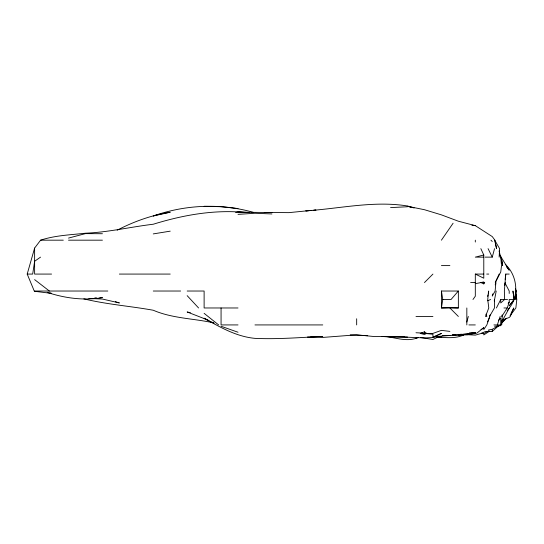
<?xml version="1.0" encoding="UTF-8"?>
<svg xmlns="http://www.w3.org/2000/svg" width="544" height="544" viewBox="0 0 544 544"><rect width="100%" height="100%" fill="white"/><g stroke="black" fill="none" stroke-linecap="round" stroke-linejoin="round"><path stroke-width="0.82" d="M496.216 291.026L494.578 299.499L494.455 307.972L489.525 316.452L490.13 314.901M499.134 257.128L499.61 248.649L494.72 240.176L496.543 248.649L494.897 240.176L492.259 236.586L475.313 225.651L458.361 221.211L441.415 214.866L424.463 209.712L407.51 206.278L411.55 207.434M502.214 316.452L501.724 324.924L493.918 324.924M507.559 299.499L500.738 299.499L500.738 302.954L504.608 299.499L504.363 291.026L505.77 274.074L509.211 274.074M515.447 288.714L516.372 291.026L515.787 299.499L515.671 296.113M505.145 279.466L505.77 274.074M441.415 291.026L442.775 299.499L441.415 307.972L458.361 307.972L458.361 291.026L441.415 291.026L441.415 307.972L449.888 307.578L458.361 307.972M494.578 299.499L494.292 301.043L494.571 299.499M487.642 296.419L487.934 294.875M488.233 293.338L488.675 291.026L487.73 299.499L488.777 307.972L485.486 316.452L486.866 316.452L486.03 314.14M504.621 285.634L505.213 282.554M492.748 293.903L492.259 296.065L495.128 291.026L495.883 282.554L495.21 284.859M509.32 307.972C519.574 295.249 517.106 275.128 505.267 264.336M502.166 314.908L501.792 316.452L507.266 307.972L509.211 302.097L509.211 299.499L514.168 299.499L512.938 291.026L514.148 299.499L509.211 305.884L514.168 299.499M244.793 212.425C213.785 209.508 182.838 215.098 153.265 224.23C130.614 226.93 108.338 232.261 85.469 233.206C70.434 234.913 55.066 235.382 40.596 240.176L34.619 248.071L27.2 274.074L34.258 291.026M466.834 322.034L468.316 316.452M485.126 257.128L492.259 257.128L494.537 248.649M497.338 324.924L500.154 316.452M487.58 321.844L489.818 316.452L486.846 324.924L483.786 329.562L483.786 327.74L480.964 329.623M499.14 274.074L495.271 282.554L500.738 272.007L501.534 265.601L500.738 257.23L499.066 250.961M515.501 292.441L516.372 291.026M501.84 321.613L509.211 308.149L507.239 310.706M510.945 313.623L513.767 307.972L510.272 316.452L509.211 317.499L501.507 320.341M496.414 307.972L500.738 299.499M441.415 240.176L453.098 223.224M483.786 283.893L484.718 282.554L480.855 282.554L483.786 283.893L483.786 281.942L480.855 282.554M472.981 299.499L475.313 296.201L475.313 274.074L483.786 274.074M510.02 315.799L515.875 307.972L516.8 299.499L515.97 294.107M458.361 291.026L451.044 299.499L442.775 299.499M508.144 303.273L509.211 302.097M501.276 323.34L505.05 319.321M505.274 319.321L501.303 323.34L506.573 318.179M498.454 320.321L500.738 318.022L500.738 324.924M424.463 282.554L432.936 274.074M484.636 331.486L492.259 331.439L498.998 325.468M476.49 333.397L483.786 327.74M489.784 331.058L483.786 334.9L483.786 333.397L488.73 330.942M40.535 257.128L34.619 261.29L32.681 274.074L27.2 274.074M498.637 325.72L492.259 329.297L488.41 330.052M117.157 230.221C133.79 221.517 151.647 215.179 170.218 212.221L153.265 215.982C185.198 204.687 220.728 202.994 253.354 212.357M483.786 332.194L481.426 333.397L475.313 335.124L466.834 334.669M418.105 337.477C407.789 342.237 396.358 337.858 385.723 336.437M392.258 336.464L390.565 336.518L424.463 337.919L432.936 337.559L441.415 333.397L433.704 336.784M440.001 336.056L432.936 339.49L420.607 337.538M417.527 337.525L415.99 338.225L418.302 337.45M487.594 300.764L490.64 299.499M463.753 334.886C455.287 339.068 445.454 337.307 436.329 337.266M420.26 333.397L424.463 331.82L426.68 333.397L424.463 334.492L420.26 333.397L432.936 333.397L441.415 330.371L449.888 331.391M68.517 238.088L85.469 233.621L102.422 233.723M235.593 212.527L238.014 211.895L249.036 212.439M480.842 248.649L483.786 254.986L475.313 257.128L483.786 257.128M474.266 333.397L466.834 334.859L452.431 335.186M475.313 283.669L481.127 282.554M460.673 334.825L458.361 335.26L461.441 334.812M462.216 335.07L463.753 334.784M459.19 334.628L461.679 334.22M153.265 233.9L170.218 231.159M452.2 335.172L454.512 334.798M432.936 337.273C446.998 335.131 461.339 335.328 475.313 332.472L475.313 333.397L472.77 333.39M460.85 334.274L459.19 334.526L475.313 333.656M494.571 326.284L500.738 325.672M442.184 335.716L446.032 335.383M311.746 210.433L305.816 210.868C339.653 208.685 373.551 200.512 407.51 205.986L414.14 207.985M314.289 210.249L315.982 210.127L313.439 210.249M469.377 332.894L475.313 332.472M311.746 210.365L288.864 212.643L238.014 212.221M238.014 214.363L254.966 213.255L271.912 213.948M452.431 335.05L455.818 334.839M390.565 207.604L407.51 206.754M94.792 297.901L96.485 297.833M99.878 297.697L102.422 297.595C83.966 300.791 64.872 298.221 47.212 292.38M458.361 334.995L462.597 334.832M310.903 336.804L322.762 336.41C300.179 337.477 277.59 339.408 254.966 338.368C236.382 336.614 220.048 327.209 204.116 318.206L208.631 320.443M404.124 336.559L373.612 336.484L356.667 334.825L322.762 337.43L307.51 337.015M264.289 212.616L271.912 212.52M407.51 337.028L390.565 337.083L382.085 336.457M40.596 240.176L63.288 240.176M68.517 240.176L102.422 240.176M441.415 265.601L449.888 265.601M51.571 274.074L34.619 274.074L34.619 248.071M119.367 274.074L170.218 274.074M486.71 274.074L488.77 274.074M470.635 282.554L475.313 282.554M34.619 291.026L107.8 291.026M153.265 291.026L180.628 291.026M187.17 291.026L204.116 291.026L204.116 307.972L238.014 307.972M503.941 307.972L507.266 307.972M415.99 316.452L432.936 316.452M238.014 324.924L221.068 324.924L221.068 307.972M254.966 324.924L322.762 324.924M468.908 324.924L475.313 324.924M472.614 333.397L474.388 333.397M482.072 333.397L483.786 333.397L481.474 333.18M442.258 335.471L449.888 335.539M367.683 335.709L350.207 334.852M204.116 206.298L221.068 206.706L238.014 208.536M88.856 298.432L102.422 299.05L119.367 302.94L115.335 301.682M415.99 332.758L422.77 333.064M473.001 333.173L475.313 333.397M472.083 225.318L475.313 225.651L472.083 225.189M425.462 333.486L432.936 334.268L432.936 337.559M437.56 336.593L441.415 337.062L439.872 336.58M34.619 291.292L51.571 293.386L49.973 292.917M83.851 298.908L85.469 299.241C107.814 304.49 130.723 306.184 153.265 310.243C172.258 318.43 193.106 318.403 212.996 322.728M190.393 312.712L187.17 311.977L204.116 318.573L213.908 323.163M221.068 326.264L238.014 332.234M475.313 274.074L483.786 278.208L483.786 254.986M212.398 322.313L213.908 323.061M34.619 279.623L49.368 291.026M204.116 313.337L218.64 324.924M490.94 240.176L492.259 241.488M449.888 307.972L458.361 316.452M187.17 295.671L198.58 307.972M506.539 266.907L509.211 270.171L501.112 257.128L502.67 265.601L501.187 257.128L500.194 255.809M499.528 254.959L500.738 257.128M505.158 283.254L509.211 291.026L509.211 293.474M488.077 248.649L492.259 257.128M500.521 257.128L500.738 257.883L500.609 257.128M492.259 329.793L492.259 331.439M475.313 240.176L475.313 242.032M466.834 307.972L466.834 324.924M424.463 331.82L424.463 333.397M356.667 318.77L356.667 324.924M396.494 336.478L390.565 336.743L396.494 336.478"/></g></svg>
